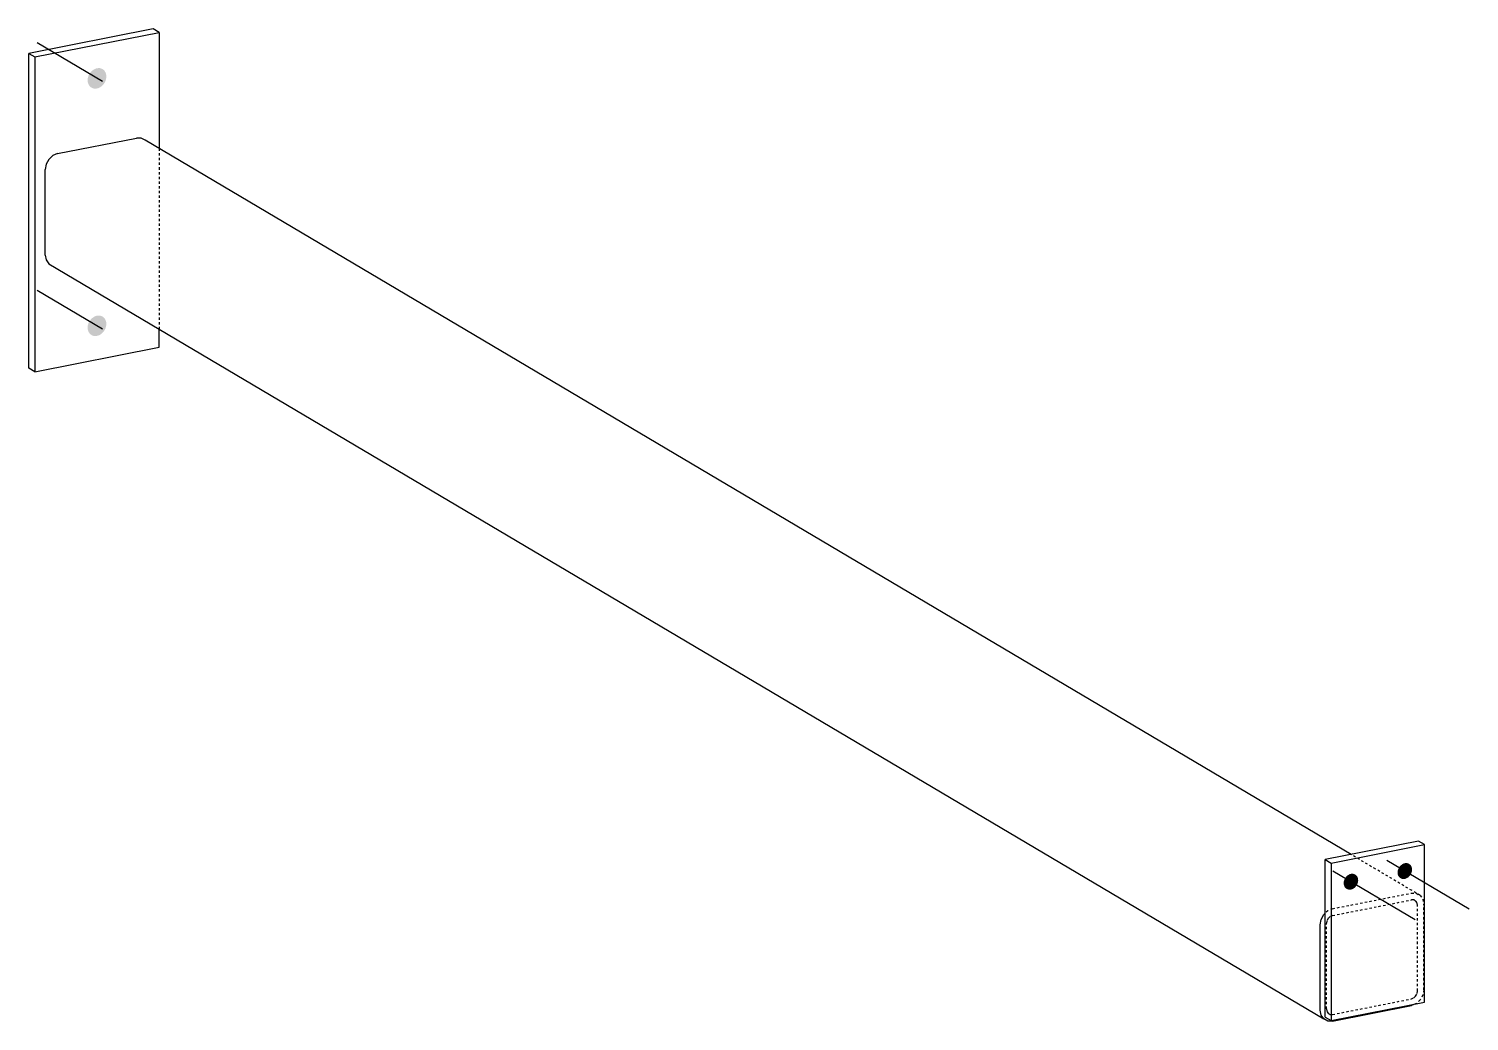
# Model space of a CAD drawing. Header units: millimetres. Extents: x 14 to 27735, y 5 to 844.
# Drawn here: x 14 to 1218, y 14 to 844 of the extents above; entities that cross this region are included whole.
import ezdxf

# ---------------------------------------------------------------- set-up
doc = ezdxf.new("R2010")
doc.units = ezdxf.units.MM
doc.linetypes.add('DXK_LINE_DOT2', pattern=[3.9198, 1.9599, -1.9599])
doc.layers.add('STÅL', color=7, linetype='Continuous')

msp = doc.modelspace()

# ---------------------------------------------------------------- hatches: boundary and pattern name
at = {"layer": 'STÅL', "linetype": 'Continuous'}
for points in [[(65.1, 805.9), (66.2, 807.4), (67.5, 808.7), (69, 809.7), (70.6, 810.4), (72.2, 810.7), (73.8, 810.7), (75.3, 810.2), (76.6, 809.5), (77.7, 808.4), (78.5, 807), (79, 805.4), (79.2, 803.7), (79, 801.9), (78.5, 800.1), (77.7, 798.4), (76.6, 796.9), (75.3, 795.6), (73.8, 794.6), (72.2, 793.9), (70.5, 793.6), (68.9, 793.6), (67.5, 794.1), (66.1, 794.8), (65.1, 795.9), (64.2, 797.3), (63.7, 798.9), (63.6, 800.6), (63.7, 802.4), (64.2, 804.2)], [(65.1, 599.2), (66.2, 600.7), (67.5, 602), (69, 603), (70.6, 603.7), (72.2, 604), (73.8, 603.9), (75.3, 603.5), (76.6, 602.7), (77.7, 601.6), (78.5, 600.3), (79, 598.7), (79.2, 597), (79, 595.2), (78.5, 593.4), (77.7, 591.7), (76.6, 590.2), (75.3, 588.9), (73.8, 587.8), (72.2, 587.2), (70.5, 586.8), (68.9, 586.9), (67.5, 587.3), (66.1, 588.1), (65.1, 589.2), (64.2, 590.6), (63.7, 592.2), (63.6, 593.9), (63.7, 595.7), (64.2, 597.5)], [(1159, 142.7), (1159.8, 143.9), (1160.9, 144.9), (1162, 145.7), (1163.3, 146.3), (1164.5, 146.5), (1165.8, 146.5), (1166.9, 146.1), (1167.9, 145.5), (1168.8, 144.7), (1169.4, 143.6), (1169.8, 142.4), (1169.9, 141), (1169.8, 139.6), (1169.4, 138.3), (1168.8, 136.9), (1167.9, 135.8), (1166.9, 134.7), (1165.7, 134), (1164.5, 133.4), (1163.2, 133.2), (1162, 133.2), (1160.8, 133.6), (1159.8, 134.2), (1159, 135), (1158.3, 136.1), (1157.9, 137.3), (1157.8, 138.7), (1157.9, 140), (1158.3, 141.4)], [(1113.9, 133.9), (1114.8, 135), (1115.8, 136.1), (1117, 136.8), (1118.2, 137.4), (1119.5, 137.6), (1120.7, 137.6), (1121.9, 137.2), (1122.9, 136.6), (1123.8, 135.8), (1124.4, 134.7), (1124.8, 133.5), (1124.9, 132.1), (1124.8, 130.7), (1124.4, 129.4), (1123.7, 128), (1122.9, 126.9), (1121.9, 125.8), (1120.7, 125.1), (1119.5, 124.5), (1118.2, 124.3), (1117, 124.3), (1115.8, 124.7), (1114.8, 125.3), (1113.9, 126.1), (1113.3, 127.2), (1112.9, 128.4), (1112.8, 129.8), (1112.9, 131.2), (1113.3, 132.5)]]:
    msp.add_hatch(color=96, dxfattribs=at).paths.add_polyline_path(points)

# ---------------------------------------------------------------- linework, layer by layer
at = {"layer": 'STÅL', "color": 2, "linetype": 'Continuous'}
for p, q in [((118.3, 843.6), (14.4, 823)), ((123.3, 840.6), (118.3, 843.6)), ((19.4, 820.1), (123.3, 840.6)), ((123.3, 840.6), (123.3, 743.5)), ((14.4, 559.9), (14.4, 823)), ((14.4, 823), (19.4, 820.1)), ((19.4, 820.1), (19.4, 557)), ((38.5, 739.3), (104.3, 752.3)), ((108.2, 752.2), (104.3, 752.3)), ((111.6, 750.4), (108.2, 752.2)), ((1118.9, 153.7), (111.6, 750.4)), ((31.1, 734.5), (28.9, 730.4)), ((34.5, 737.6), (31.1, 734.5)), ((38.5, 739.3), (34.5, 737.6)), ((28.9, 730.4), (28.1, 725.9)), ((28.1, 654.5), (28.1, 725.9)), ((28.1, 654.5), (28.9, 650.4)), ((28.9, 650.4), (31.1, 647.2)), ((31.1, 647.2), (1096.1, 16.3)), ((123.3, 577.5), (123.3, 592.5)), ((19.4, 557), (123.3, 577.5)), ((19.4, 557), (14.4, 559.9)), ((1175.3, 164.8), (1097.4, 149.5)), ((1102.4, 146.5), (1180.3, 161.9)), ((1180.3, 161.9), (1175.3, 164.8)), ((1180.3, 30.3), (1180.3, 161.9)), ((1097.4, 149.5), (1102.4, 146.5)), ((1097.4, 17.9), (1097.4, 149.5)), ((1102.4, 146.5), (1102.4, 14.9)), ((1093.1, 95), (1093.9, 99.5)), ((1093.9, 99.5), (1096.1, 103.6)), ((1097.4, 104.8), (1096.1, 103.6)), ((1093.1, 23.6), (1093.1, 95)), ((1102.4, 14.9), (1180.3, 30.3)), ((1103.5, 14.4), (1169.3, 27.4)), ((1172.7, 28.8), (1169.3, 27.4)), ((1093.9, 19.5), (1093.1, 23.6)), ((1096.1, 16.3), (1093.9, 19.5)), ((1099.5, 14.5), (1096.1, 16.3)), ((1097.4, 17.9), (1102.4, 14.9)), ((1103.5, 14.4), (1099.5, 14.5))]:
    msp.add_line(p, q, dxfattribs=at)
at = {"layer": 'STÅL', "color": 96, "linetype": 'Continuous'}
for p, q in [((76, 799.4), (21.4, 831.8)), ((76, 592.7), (21.4, 625)), ((1217.6, 108), (1148.9, 148.7)), ((1172.6, 99.1), (1103.8, 139.8))]:
    msp.add_line(p, q, dxfattribs=at)
at = {"layer": 'STÅL', "color": 7, "linetype": 'DXK_LINE_DOT2'}
for p, q in [((123.3, 743.5), (123.3, 592.5)), ((1176.6, 119.5), (1118.9, 153.7)), ((1103.5, 108.4), (1169.3, 121.4)), ((1169.3, 121.4), (1173.2, 121.3)), ((1173.2, 121.3), (1176.6, 119.5)), ((1103.5, 108.4), (1099.5, 106.7)), ((1103.5, 102.7), (1169.3, 115.7)), ((1171.3, 115.7), (1169.3, 115.7)), ((1172.9, 114.8), (1171.3, 115.7)), ((1174.1, 113.2), (1172.9, 114.8)), ((1174.5, 111.1), (1174.1, 113.2)), ((1174.5, 39.7), (1174.5, 111.1)), ((1176.6, 119.5), (1178.9, 116.3)), ((1178.9, 116.3), (1179.7, 112.1)), ((1179.7, 40.7), (1179.7, 112.1)), ((1099.5, 106.7), (1097.4, 104.8)), ((1098.7, 98.3), (1098.3, 96.1)), ((1099.8, 100.4), (1098.7, 98.3)), ((1101.5, 101.9), (1099.8, 100.4)), ((1103.5, 102.7), (1101.5, 101.9)), ((1098.3, 24.7), (1098.3, 96.1)), ((1172.9, 35.4), (1174.1, 37.5)), ((1174.1, 37.5), (1174.5, 39.7)), ((1178.9, 36.3), (1176.6, 32.2)), ((1179.7, 40.7), (1178.9, 36.3)), ((1098.3, 24.7), (1098.7, 22.6)), ((1103.5, 20), (1169.3, 33)), ((1169.3, 33), (1171.3, 33.9)), ((1171.3, 33.9), (1172.9, 35.4)), ((1173.2, 29), (1172.7, 28.8)), ((1176.6, 32.2), (1173.2, 29)), ((1098.7, 22.6), (1099.8, 21)), ((1099.8, 21), (1101.5, 20.1)), ((1101.5, 20.1), (1102.4, 20.1)), ((1102.4, 20.1), (1103.5, 20))]:
    msp.add_line(p, q, dxfattribs=at)

doc.saveas('drawing.dxf')
